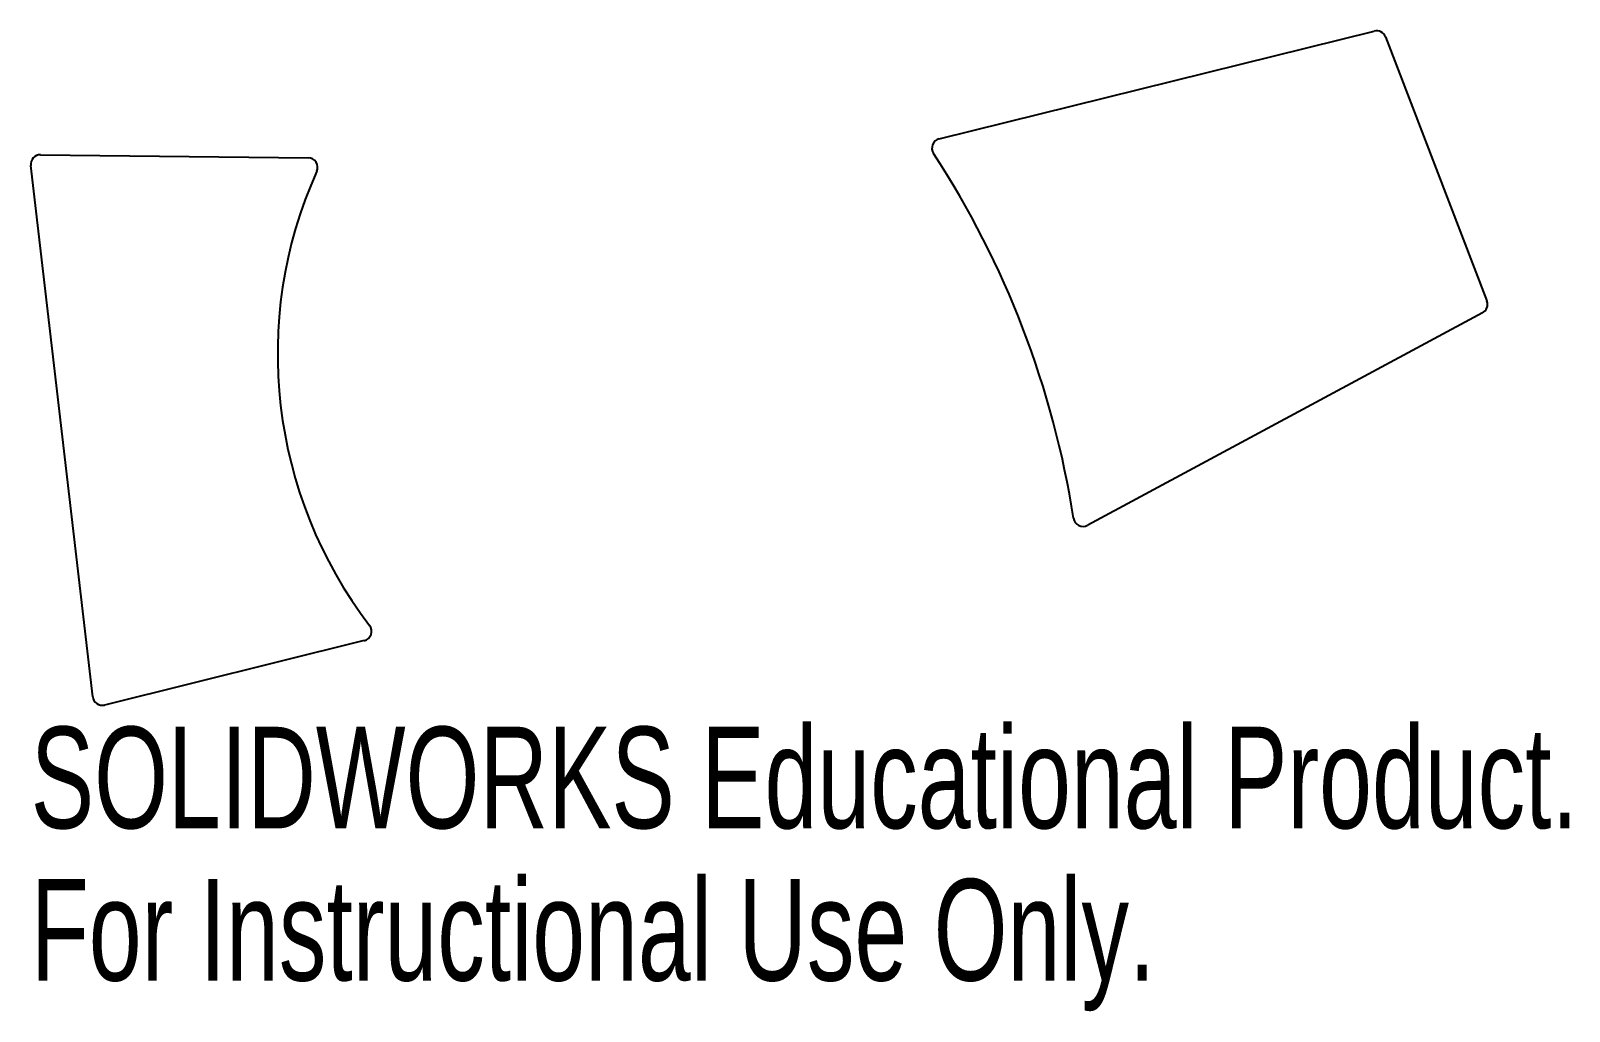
# Model space of a CAD drawing. Header units: millimetres. Extents: x 11 to 84.2, y -67.2 to -20.6.
import ezdxf

# ---------------------------------------------------------------- set-up
doc = ezdxf.new("R2010")
doc.units = ezdxf.units.MM
doc.styles.add('SLDTEXTSTYLE0', font='TXT', dxfattribs={"width": 0.7})

msp = doc.modelspace()

# ---------------------------------------------------------------- linework, layer by layer
at = {"color": 7, "linetype": 'Continuous', "lineweight": 25}
for p, q in [((54.223, -25.709), (74.934, -20.579)), ((75.474, -20.861), (80.301, -33.428)), ((13.904, -52.271), (10.959, -26.98)), ((11.421, -26.467), (24.16, -26.608)), ((80.089, -33.998), (61.29, -44.103)), ((26.837, -49.599), (14.472, -52.664))]:
    msp.add_line(p, q, dxfattribs=at)
for centre, radius, start, end in [((75.044, -21.026), 0.46, 21.01253, 103.91153), ((54.333, -26.156), 0.46, 103.91153, 213.16308), ((11.416, -26.927), 0.46, 89.36492, 186.64169), ((24.155, -27.068), 0.46, 335.8307, 89.36492), ((16.96, -50.578), 44.185, 8.86468, 33.16308), ((43.956, -35.954), 21.244, 155.8307, 217.45268), ((79.872, -33.593), 0.46, 298.25716, 21.01252), ((61.072, -43.698), 0.46, 188.86468, 298.25716), ((26.726, -49.153), 0.46, 283.91846, 37.45268), ((14.361, -52.217), 0.46, 186.64169, 283.91846)]:
    msp.add_arc(centre, radius, start, end, dxfattribs=at)

# ---------------------------------------------------------------- texts
at = {"color": 7, "linetype": 'Continuous', "char_height": 4.83362, "attachment_point": 1, "style": 'SLDTEXTSTYLE0'}
for s, insert in [('SOLIDWORKS Educational Product.', (10.956, -53.697)), ('For Instructional Use Only.', (10.956, -60.947))]:
    msp.add_mtext(s, dxfattribs=dict(at, insert=insert))

doc.saveas('drawing.dxf')
